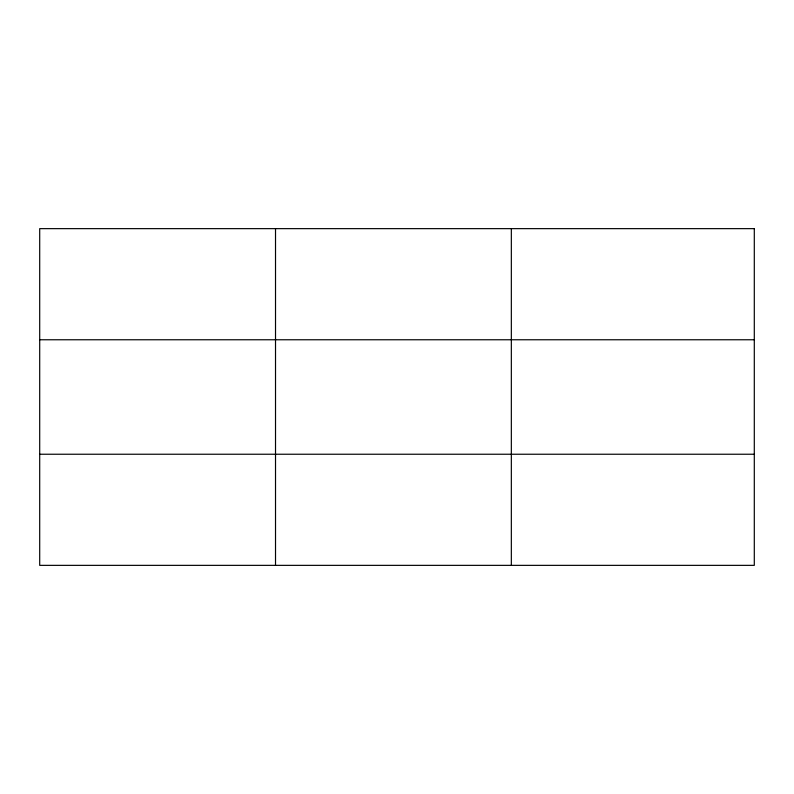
<?xml version="1.0" encoding="UTF-8"?>
<svg xmlns="http://www.w3.org/2000/svg" width="794" height="794" viewBox="0 0 794 794"><rect width="100%" height="100%" fill="white"/><g stroke="black" fill="none" stroke-linecap="round" stroke-linejoin="round"><path stroke-width="1.19" d="M275.518 228.642L275.518 565.358M511.336 228.642L511.336 565.358M39.7 339.763L754.3 339.763M39.7 454.237L754.3 454.237M754.3 228.642L39.7 228.642L39.7 565.358L754.3 565.358L754.3 228.642"/></g></svg>
